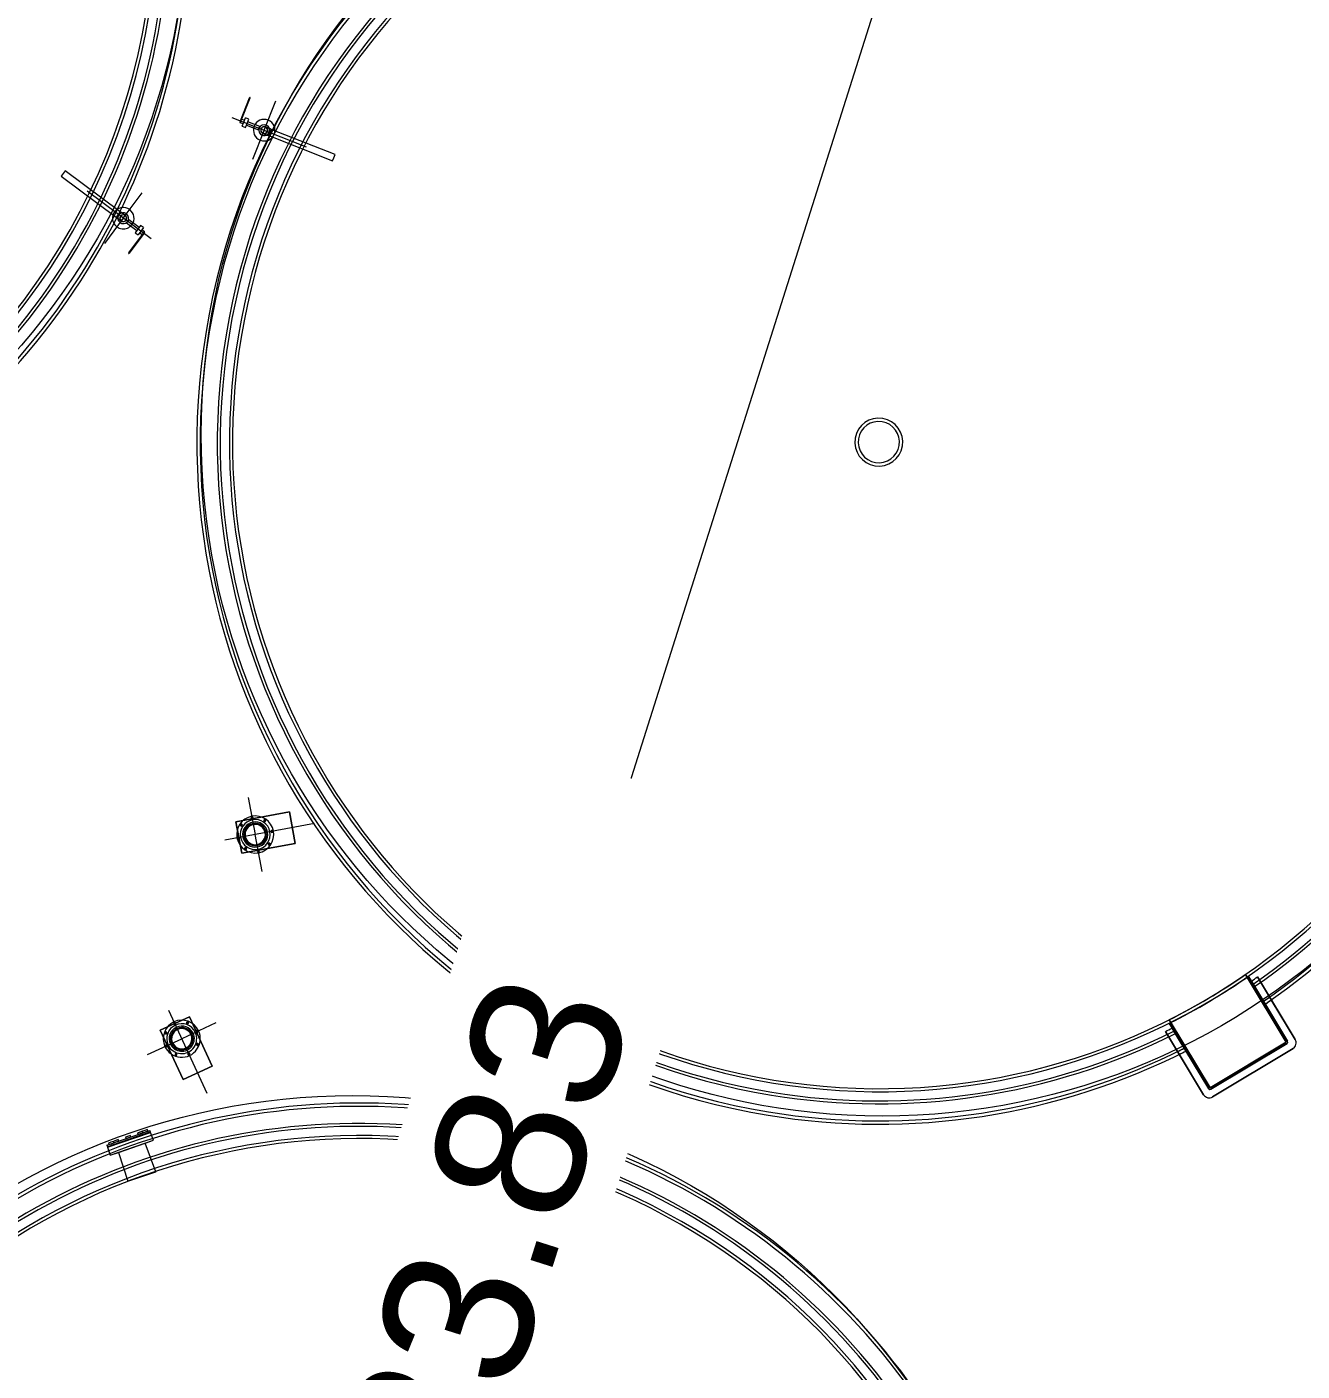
# Model space of a CAD drawing. Header units: metres. Extents: x -207 to 292, y -187 to 169.
# Drawn here: x -50.07 to -40.43, y -67.95 to -57.8 of the extents above; entities that cross this region are included whole.
import ezdxf

# ---------------------------------------------------------------- set-up
doc = ezdxf.new("R2010")
doc.units = ezdxf.units.M
for name, color, linetype, lineweight in [('C-TOPO-LABL', 7, 'Continuous', 9), ('C-TOPO-MAJR', 7, 'Continuous', 35), ('EQUIPOS PIS', 7, 'Continuous', 9), ('P-SANR-FIXT', 7, 'Continuous', 9)]:
    doc.layers.add(name, color=color, linetype=linetype, lineweight=lineweight)
doc.layers.add('PR10-ARQ-PL-001-Emplazamiento-C-1_dwg', color=7, linetype='Continuous', lineweight=9, true_color=0x767676)
doc.styles.add('Arial_2', font='arial.ttf', dxfattribs={"height": 1.125})

# ---------------------------------------------------------------- blocks, each defined once
blk = doc.blocks.new('M_Estanque-Terraza - M_Estanque-Terraza-2331352-PLANTA EMPLAZAMIENTO ACTUALIZADO')
at = {"layer": 'P-SANR-FIXT'}
for p, q in [((-4.04, -2.86), (-4.466, -3.222)), ((-4.466, -3.222), (-4.04, -2.86)), ((-4.04, -2.86), (-4.466, -3.222)), ((-4.466, -3.222), (-4.04, -2.86)), ((-4.415, -3.253), (-3.976, -2.879)), ((-4.415, -3.253), (-4.007, -2.906)), ((-4.007, -2.906), (-4.415, -3.253)), ((-4.415, -3.253), (-4.007, -2.906)), ((-4.007, -2.906), (-4.415, -3.253)), ((-3.95, -2.873), (-4.407, -3.262)), ((-4.407, -3.262), (-3.967, -2.887)), ((-4.04, -2.86), (-4.175, -2.975)), ((-4.175, -2.975), (-4.04, -2.86)), ((-4.044, -2.937), (-4.161, -3.037)), ((-3.974, -2.877), (-4.142, -3.021)), ((-4.142, -3.021), (-4.007, -2.906)), ((-4.007, -2.906), (-4.142, -3.021)), ((-4.142, -3.021), (-4.027, -2.922)), ((-4.194, -2.991), (-4.466, -3.222)), ((-4.466, -3.222), (-4.194, -2.991)), ((-4.161, -3.037), (-4.415, -3.253)), ((-4.161, -3.037), (-4.415, -3.253)), ((-4.415, -3.253), (-4.161, -3.037)), ((-4.471, -3.292), (-4.012, -3.832)), ((-4.012, -3.832), (-4.471, -3.292)), ((-4.471, -3.292), (-4.012, -3.832)), ((-4.012, -3.832), (-4.471, -3.292)), ((-4.471, -3.292), (-4.012, -3.832)), ((-4.012, -3.832), (-4.471, -3.292)), ((-3.981, -3.781), (-4.416, -3.27)), ((-4.416, -3.27), (-3.981, -3.781)), ((-3.981, -3.781), (-4.416, -3.27)), ((-4.416, -3.27), (-3.981, -3.781)), ((-4.416, -3.27), (-3.981, -3.781)), ((-3.981, -3.781), (-4.416, -3.27)), ((-4.416, -3.27), (-3.981, -3.781)), ((-3.981, -3.781), (-4.416, -3.27)), ((-3.972, -3.773), (-4.407, -3.262)), ((-4.407, -3.262), (-3.972, -3.773)), ((3.617, -3.281), (3.462, -3.441)), ((3.617, -3.281), (3.462, -3.441)), ((3.541, -3.362), (3.617, -3.281)), ((3.779, -3.443), (3.617, -3.281)), ((-3.972, -3.773), (-3.519, -3.388)), ((-3.536, -3.402), (-3.972, -3.773)), ((-3.529, -3.412), (-3.964, -3.783)), ((-3.56, -3.439), (-3.964, -3.783)), ((-3.964, -3.783), (-3.56, -3.439)), ((-3.56, -3.439), (-3.964, -3.783)), ((-3.964, -3.783), (-3.56, -3.439)), ((-3.695, -3.554), (-3.527, -3.411)), ((-3.695, -3.554), (-3.56, -3.439)), ((-3.56, -3.439), (-3.695, -3.554)), ((3.462, -3.441), (3.541, -3.362)), ((3.462, -3.441), (3.63, -3.597)), ((3.826, -3.397), (3.586, -3.645)), ((3.826, -3.397), (3.586, -3.645)), ((3.779, -3.443), (3.63, -3.597)), ((3.779, -3.443), (3.63, -3.597)), ((3.87, -3.441), (3.631, -3.688)), ((3.87, -3.441), (3.631, -3.688)), ((3.634, -3.691), (3.872, -3.444)), ((3.634, -3.691), (3.872, -3.444)), ((3.826, -3.397), (3.779, -3.443)), ((3.87, -3.441), (3.826, -3.397)), ((3.882, -3.453), (3.872, -3.444)), ((-3.941, -3.837), (-3.521, -3.479)), ((-3.521, -3.479), (-3.941, -3.837)), ((-3.941, -3.837), (-3.521, -3.479)), ((-3.521, -3.479), (-3.941, -3.837)), ((-3.714, -3.57), (-3.597, -3.47)), ((-3.58, -3.455), (-3.695, -3.554)), ((-3.656, -3.594), (-3.521, -3.479)), ((-3.521, -3.479), (-3.656, -3.594)), ((3.882, -3.453), (3.644, -3.699)), ((3.882, -3.453), (3.644, -3.699)), ((3.839, -3.497), (3.816, -3.521)), ((3.839, -3.497), (3.816, -3.521)), ((3.816, -3.521), (3.824, -3.529)), ((3.816, -3.521), (3.824, -3.529)), ((3.843, -3.492), (3.82, -3.517)), ((3.843, -3.492), (3.82, -3.517)), ((3.824, -3.529), (3.847, -3.504)), ((3.824, -3.529), (3.847, -3.504)), ((3.828, -3.525), (3.851, -3.5)), ((3.828, -3.525), (3.851, -3.5)), ((3.857, -3.478), (3.843, -3.492)), ((3.843, -3.492), (3.851, -3.5)), ((3.851, -3.5), (3.843, -3.492)), ((3.851, -3.5), (3.843, -3.492)), ((3.851, -3.5), (3.865, -3.486)), ((3.871, -3.464), (3.857, -3.478)), ((3.865, -3.486), (3.879, -3.471)), ((3.879, -3.471), (3.871, -3.464)), ((-3.964, -3.783), (-3.714, -3.57)), ((-3.714, -3.57), (-3.964, -3.783)), ((-3.964, -3.783), (-3.714, -3.57)), ((-3.941, -3.837), (-3.675, -3.61)), ((-3.675, -3.61), (-3.941, -3.837)), ((3.63, -3.597), (3.586, -3.645)), ((3.586, -3.645), (3.631, -3.688)), ((3.705, -3.635), (3.682, -3.66)), ((3.705, -3.635), (3.682, -3.66)), ((3.709, -3.631), (3.686, -3.656)), ((3.709, -3.631), (3.686, -3.656)), ((3.69, -3.668), (3.713, -3.643)), ((3.69, -3.668), (3.713, -3.643)), ((3.694, -3.663), (3.717, -3.639)), ((3.694, -3.663), (3.717, -3.639)), ((3.717, -3.639), (3.709, -3.631)), ((3.717, -3.639), (3.709, -3.631)), ((3.776, -3.562), (3.749, -3.591)), ((3.776, -3.562), (3.749, -3.591)), ((3.776, -3.562), (3.749, -3.591)), ((3.776, -3.562), (3.749, -3.591)), ((3.749, -3.591), (3.757, -3.598)), ((3.749, -3.591), (3.757, -3.598)), ((3.757, -3.598), (3.784, -3.569)), ((3.757, -3.598), (3.784, -3.569)), ((3.757, -3.598), (3.784, -3.569)), ((3.757, -3.598), (3.784, -3.569)), ((3.784, -3.569), (3.776, -3.562)), ((3.784, -3.569), (3.776, -3.562)), ((3.634, -3.691), (3.644, -3.699)), ((3.668, -3.674), (3.654, -3.689)), ((3.654, -3.689), (3.662, -3.696)), ((3.662, -3.696), (3.676, -3.682)), ((3.682, -3.66), (3.668, -3.674)), ((3.676, -3.682), (3.69, -3.668)), ((3.69, -3.668), (3.682, -3.66)), ((3.682, -3.66), (3.69, -3.668)), ((3.682, -3.66), (3.69, -3.668))]:
    blk.add_line(p, q, dxfattribs=at)
at = {"layer": 'P-SANR-FIXT', "flags": 128}
for points in [[(-3.976, -2.879), (-3.983, -2.885), (-3.991, -2.892), (-3.999, -2.898), (-4.006, -2.905), (-4.014, -2.911), (-4.021, -2.918), (-4.029, -2.924), (-4.037, -2.931), (-4.044, -2.937)], [(-4.027, -2.922), (-4.022, -2.918), (-4.016, -2.913), (-4.011, -2.909), (-4.006, -2.904), (-4.001, -2.9), (-3.995, -2.895), (-3.99, -2.891), (-3.985, -2.886), (-3.979, -2.882), (-3.974, -2.877)], [(-3.967, -2.887), (-3.962, -2.882), (-3.956, -2.878), (-3.95, -2.873)], [(-3.597, -3.47), (-3.59, -3.464), (-3.582, -3.457), (-3.574, -3.451), (-3.567, -3.444), (-3.559, -3.438), (-3.552, -3.431), (-3.544, -3.425), (-3.536, -3.418), (-3.529, -3.412)], [(-3.527, -3.411), (-3.533, -3.415), (-3.538, -3.42), (-3.543, -3.424), (-3.548, -3.429), (-3.554, -3.433), (-3.559, -3.438), (-3.564, -3.442), (-3.569, -3.446), (-3.575, -3.451), (-3.58, -3.455)], [(-3.519, -3.388), (-3.525, -3.392), (-3.53, -3.397), (-3.536, -3.402)]]:
    blk.add_lwpolyline(points, dxfattribs=at)
at = {"layer": 'P-SANR-FIXT'}
for centre, radius, start, end in [((0, 0), 5.152, 0, 180), ((0, 0), 5.152, 0, 180), ((0, 0), 5.127, 360, 180), ((0, 0), 5.127, 360, 180), ((0, 0), 4.998, 360, 180), ((0, 0), 4.976, 360, 180), ((0, 0), 4.906, 0, 180), ((0, 0), 4.883, 0, 180), ((0, 0), 0.181, 360, 180), ((0, 0), 0.181, 0, 180), ((0, 0), 0.156, 0, 180), ((0, 0), 0.156, 0, 180), ((0, 0), 5.152, 180, 216.1202), ((0, 0), 5.152, 180, 216.1202), ((0, 0), 5.127, 180, 216.0991), ((0, 0), 5.127, 180, 216.0991), ((0, 0), 4.998, 180, 215.9878), ((0, 0), 4.976, 180, 215.9675), ((0, 0), 4.906, 180, 0), ((0, 0), 4.883, 180, 0), ((0, 0), 5.152, 223.8638, 0), ((0, 0), 5.152, 223.8638, 0), ((0, 0), 5.127, 223.8805, 0), ((0, 0), 5.127, 223.8805, 0), ((0, 0), 4.998, 223.9693, 0), ((0, 0), 4.976, 223.9856, 360), ((0, 0), 0.181, 180, 360), ((0, 0), 0.181, 180, 0), ((0, 0), 0.156, 180, 0), ((0, 0), 0.156, 180, 0), ((0, 0), 4.95, 215.2893, 215.9444), ((0, 0), 4.95, 215.2893, 215.9444), ((0, 0), 4.95, 215.2893, 215.9444), ((0, 0), 4.95, 215.2893, 215.9444), ((0, 0), 4.95, 215.2893, 215.9444), ((0, 0), 4.95, 215.2893, 215.9444), ((0, 0), 4.908, 215.9062, 224.0344), ((0.035, 0.026), 4.95, 215.9127, 216.052), ((0, 0), 4.884, 216.0253, 223.911), ((0, 0), 5.152, 215.4908, 216.1202), ((0, 0), 5.152, 215.4908, 216.1202), ((0, 0), 5.127, 215.4667, 216.0991), ((0, 0), 5.127, 215.4667, 216.0991), ((-4.433, -3.26), 0.05, 130.4267, 220.4267), ((-4.433, -3.26), 0.05, 130.4267, 220.4267), ((-4.433, -3.26), 0.05, 130.4267, 220.4267), ((-4.433, -3.26), 0.05, 130.4267, 220.4267), ((-4.433, -3.26), 0.05, 130.4267, 220.4267), ((-4.433, -3.26), 0.05, 130.4267, 220.4267), ((-4.407, -3.262), 0.012, 130.4267, 220.4267), ((-4.407, -3.262), 0.012, 130.4267, 220.4267), ((-4.407, -3.262), 0.012, 130.4267, 220.4267), ((-4.407, -3.262), 0.012, 130.4267, 220.4267), ((-4.407, -3.262), 0.012, 130.4267, 220.4267), ((-4.407, -3.262), 0.012, 130.4267, 220.4267), ((-4.407, -3.262), 0.012, 130.4267, 220.4267), ((-4.407, -3.262), 0.012, 130.4267, 220.4267), ((0, 0), 4.95, 224.0039, 224.6583), ((0, 0), 4.95, 224.0039, 224.6583), ((0, 0), 4.95, 224.0039, 224.6583), ((0, 0), 4.95, 224.0039, 224.6583), ((0, 0), 4.95, 224.0039, 224.6583), ((0, 0), 4.95, 224.0039, 224.6583), ((0.035, 0.026), 4.95, 223.8331, 223.9723), ((0, 0), 5.152, 223.8638, 224.4924), ((0, 0), 5.152, 223.8638, 224.4924), ((0, 0), 5.127, 223.8805, 224.5122), ((0, 0), 5.127, 223.8805, 224.5122), ((-3.974, -3.799), 0.05, 220.4267, 310.4267), ((-3.974, -3.799), 0.05, 220.4267, 310.4267), ((-3.974, -3.799), 0.05, 220.4267, 310.4267), ((-3.974, -3.799), 0.05, 220.4267, 310.4267), ((-3.974, -3.799), 0.05, 220.4267, 310.4267), ((-3.974, -3.799), 0.05, 220.4267, 310.4267), ((-3.972, -3.773), 0.012, 220.4267, 310.4267), ((-3.972, -3.773), 0.012, 220.4267, 310.4267), ((-3.972, -3.773), 0.012, 220.4267, 310.4267), ((-3.972, -3.773), 0.012, 220.4267, 310.4267), ((-3.972, -3.773), 0.012, 220.4267, 310.4267), ((-3.972, -3.773), 0.012, 220.4267, 310.4267), ((-3.972, -3.773), 0.012, 220.4267, 310.4267), ((-3.972, -3.773), 0.012, 220.4267, 310.4267)]:
    blk.add_arc(centre, radius, start, end, dxfattribs=at)
for major_axis, ratio, start_param, end_param in [((-2.955, 3.944), 0.99567, 1.554548, 1.55699), ((-2.956, 3.945), 0.995671, 1.693392, 1.695831)]:
    blk.add_ellipse((0.001, 0.001), major_axis=major_axis, ratio=ratio, start_param=start_param, end_param=end_param, dxfattribs=at)
blk = doc.blocks.new('M_Tuberia Alimentación-02 - M_Tuberia Alimentación-02-2155587-PLANTA EMPLAZAMIENTO ACTUALIZADO')
at = {"layer": 'P-SANR-FIXT'}
for p, q in [((0, 0), (0, 0.239)), ((-0.19, 0.19), (-0.193, 0.19)), ((-0.193, 0.19), (-0.193, 0.186)), ((-0.193, 0.19), (-0.193, 0.183)), ((-0.193, 0), (-0.193, 0.186)), ((-0.193, 0.183), (-0.193, -0.006)), ((-0.193, 0.183), (-0.19, 0.183)), ((-0.19, 0.183), (-0.19, 0.19)), ((-0.19, 0.186), (-0.19, 0.19)), ((-0.19, 0.186), (-0.19, 0)), ((-0.19, -0.006), (-0.19, 0.183)), ((-0.193, 0), (-0.193, -0.014)), ((-0.193, 0), (-0.19, 0)), ((-0.165, 0.014), (-0.19, 0.014)), ((-0.19, 0.014), (-0.19, 0)), ((-0.19, -0.014), (-0.19, 0)), ((-0.19, 0), (-0.19, -0.014)), ((-0.138, 0.034), (-0.165, 0.034)), ((-0.165, 0), (-0.165, 0.034)), ((-0.165, 0), (-0.165, 0.014)), ((-0.165, -0.014), (-0.165, 0)), ((-0.165, -0.034), (-0.165, 0)), ((-0.138, 0), (-0.138, 0.034)), ((-0.041, 0.014), (-0.138, 0.014)), ((-0.138, 0), (-0.138, 0.014)), ((-0.138, -0.034), (-0.138, 0)), ((-0.138, -0.014), (-0.138, 0)), ((-0.041, 0), (-0.041, 0.014)), ((-0.041, -0.014), (-0.041, 0)), ((0.047, 0.026), (0.042, 0.026)), ((0.047, 0), (0.047, 0.026)), ((0.566, 0.025), (0.047, 0.025)), ((0.047, 0), (0.047, 0.025)), ((0.047, -0.026), (0.047, 0)), ((0.566, 0), (0.566, 0.025)), ((-0.262, 0), (0.341, 0)), ((-0.193, -0.006), (-0.19, -0.006)), ((-0.193, -0.014), (-0.19, -0.014)), ((-0.19, -0.014), (-0.165, -0.014)), ((-0.165, -0.034), (-0.138, -0.034)), ((-0.138, -0.014), (-0.041, -0.014)), ((0, 0), (0, -0.239)), ((0.042, -0.026), (0.047, -0.026)), ((0.047, -0.025), (0.047, 0)), ((0.047, -0.025), (0.566, -0.025)), ((0.566, -0.025), (0.566, 0))]:
    blk.add_line(p, q, dxfattribs=at)
at = {"layer": 'P-SANR-FIXT', "flags": 128}
for points in [[(0.042, 0.026), (0.04, 0.026), (0.039, 0.026), (0.037, 0.026), (0.035, 0.026), (0.034, 0.026), (0.032, 0.026), (0.03, 0.026), (0.029, 0.026), (0.027, 0.026), (0.026, 0.026), (0.024, 0.026), (0.023, 0.026), (0.021, 0.026), (0.02, 0.026), (0.018, 0.026), (0.017, 0.026), (0.016, 0.026), (0.014, 0.026), (0.013, 0.026), (0.012, 0.026), (0.011, 0.026), (0.01, 0.026), (0.009, 0.026), (0.008, 0.026), (0.007, 0.026), (0.006, 0.026), (0.005, 0.026), (0.004, 0.026), (0.004, 0.026), (0.003, 0.026), (0.002, 0.026), (0.002, 0.026), (0.001, 0.026), (0.001, 0.026), (0.001, 0.026), (0, 0.026), (0, 0.026), (0, 0.026), (0, 0.026)], [(0, -0.026), (0, -0.026), (0, -0.026), (0, -0.026), (0.001, -0.026), (0.001, -0.026), (0.001, -0.026), (0.002, -0.026), (0.002, -0.026), (0.003, -0.026), (0.003, -0.026), (0.004, -0.026), (0.005, -0.026), (0.006, -0.026), (0.006, -0.026), (0.007, -0.026), (0.008, -0.026), (0.009, -0.026), (0.01, -0.026), (0.012, -0.026), (0.013, -0.026), (0.014, -0.026), (0.015, -0.026), (0.017, -0.026), (0.018, -0.026), (0.019, -0.026), (0.021, -0.026), (0.022, -0.026), (0.024, -0.026), (0.025, -0.026), (0.027, -0.026), (0.028, -0.026), (0.03, -0.026), (0.032, -0.026), (0.033, -0.026), (0.035, -0.026), (0.037, -0.026), (0.038, -0.026), (0.04, -0.026), (0.042, -0.026), (0.042, -0.026)]]:
    blk.add_lwpolyline(points, dxfattribs=at)
at = {"layer": 'P-SANR-FIXT'}
for radius, start, end in [(0.0814, 360, 180), (0.0814, 360, 180), (0.0814, 360, 180), (0.0814, 360, 180), (0.0814, 180, 360), (0.0814, 180, 360), (0.0814, 180, 360), (0.0814, 180, 360), (0.0411, 0, 180), (0.0411, 360, 180), (0.0411, 360, 180), (0.0411, 360, 180), (0.0411, 360, 180), (0.0411, 360, 180), (0.0411, 180, 0), (0.0411, 180, 360), (0.0411, 180, 360), (0.0411, 180, 360), (0.0411, 180, 360), (0.0411, 180, 360), (0.0264, 0, 180), (0.0264, 180, 0), (0.025, 0, 180), (0.025, 360, 180), (0.025, 180, 0), (0.025, 180, 360)]:
    blk.add_arc((0, 0), radius, start, end, dxfattribs=at)
blk = doc.blocks.new('M_Conexión Tubería 01 - M_Conexión Tubería 01-2148525-PLANTA EMPLAZAMIENTO ACTUALIZADO')
at = {"layer": 'P-SANR-FIXT'}
for p, q in [((0, 0.456), (0, -0.234)), ((-0.121, 0.285), (-0.122, -0.125)), ((-0.122, -0.125), (-0.121, 0.285)), ((-0.121, 0.285), (-0.122, -0.125)), ((-0.122, -0.125), (-0.121, 0.285)), ((0.121, 0.284), (-0.121, 0.285)), ((-0.121, 0.285), (0.121, 0.284)), ((0.121, 0.284), (-0.121, 0.285)), ((-0.121, 0.285), (0.121, 0.284)), ((0.12, -0.126), (0.121, 0.284)), ((0.121, 0.284), (0.12, -0.126)), ((0.12, -0.126), (0.121, 0.284)), ((0.121, 0.284), (0.12, -0.126)), ((-0.285, 0), (0, 0)), ((0.285, 0), (0, 0)), ((-0.122, -0.125), (0.12, -0.126)), ((0.12, -0.126), (-0.122, -0.125)), ((-0.122, -0.125), (0.12, -0.126)), ((0.12, -0.126), (-0.122, -0.125))]:
    blk.add_line(p, q, dxfattribs=at)
for centre, radius, start, end in [((0, 0), 0.14, 0, 180), ((0, 0), 0.14, 0, 180), ((0, 0), 0.14, 0, 180), ((0, 0), 0.14, 0, 180), ((0, 0), 0.14, 0, 180), ((0, 0), 0.14, 0, 180), ((0, 0), 0.113, 0, 180), ((0, 0), 0.113, 0, 180), ((0, 0.127), 0.008, 0, 180), ((0, 0.127), 0.008, 0, 180), ((0, 0.127), 0.008, 0, 180), ((0, 0.127), 0.008, 0, 180), ((0, 0.127), 0.008, 180, 360), ((0, 0.127), 0.008, 180, 0), ((0, 0.127), 0.008, 180, 0), ((0, 0.127), 0.008, 180, 0), ((0, 0.127), 0.005, 0, 180), ((0, 0.127), 0.005, 0, 180), ((0, 0.127), 0.005, 0, 180), ((0, 0.127), 0.005, 0, 180), ((0, 0.127), 0.005, 0, 180), ((0, 0.127), 0.005, 0, 180), ((0, 0.127), 0.005, 180, 0), ((0, 0.127), 0.005, 180, 0), ((0, 0.127), 0.005, 180, 0), ((0, 0.127), 0.005, 180, 0), ((0, 0.127), 0.005, 180, 360), ((0, 0.127), 0.005, 180, 0), ((0, 0), 0.14, 180, 0), ((0, 0), 0.14, 180, 0), ((0, 0), 0.14, 180, 0), ((0, 0), 0.14, 180, 0), ((0, 0), 0.14, 180, 0), ((0, 0), 0.14, 180, 0), ((-0.127, 0), 0.008, 90, 270), ((-0.127, 0), 0.008, 90, 270), ((-0.127, 0), 0.008, 90, 270), ((-0.127, 0), 0.008, 90, 270), ((-0.127, 0), 0.005, 90, 270), ((-0.127, 0), 0.005, 90, 270), ((-0.127, 0), 0.008, 270, 90), ((-0.127, 0), 0.008, 270, 90), ((-0.127, 0), 0.008, 270, 90), ((-0.127, 0), 0.008, 270, 90), ((-0.127, 0), 0.005, 270, 90), ((-0.127, 0), 0.005, 270, 90), ((0, 0), 0.113, 180, 0), ((0, 0), 0.113, 180, 0), ((-0.09, 0.09), 0.008, 45, 225), ((-0.09, 0.09), 0.008, 45, 225), ((-0.09, 0.09), 0.008, 45, 225), ((-0.09, 0.09), 0.008, 45, 225), ((-0.09, 0.09), 0.008, 225, 45), ((-0.09, 0.09), 0.008, 225, 45), ((-0.09, 0.09), 0.008, 225, 45), ((-0.09, 0.09), 0.008, 225, 45), ((-0.09, 0.09), 0.005, 45, 225), ((-0.09, 0.09), 0.005, 45, 225), ((0, 0), 0.0951, 0, 180), ((0, 0), 0.0951, 0, 180), ((0, 0), 0.0951, 180, 0), ((0, 0), 0.0951, 180, 0), ((-0.09, 0.09), 0.005, 225, 45), ((-0.09, 0.09), 0.005, 225, 45), ((0, 0), 0.0851, 360, 180), ((0, 0), 0.0851, 360, 180), ((0, 0), 0.0851, 0, 180), ((0, 0), 0.0851, 0, 180), ((0, 0), 0.0851, 0, 180), ((0, 0), 0.0851, 0, 180), ((0, 0), 0.0851, 180, 360), ((0, 0), 0.0851, 180, 360), ((0, 0), 0.0851, 180, 360), ((0, 0), 0.0851, 180, 360), ((0, 0), 0.0851, 180, 0), ((0, 0), 0.0851, 180, 360), ((0, 0), 0.0816, 360, 180), ((0, 0), 0.0816, 0, 180), ((0, 0), 0.0816, 180, 360), ((0, 0), 0.0816, 180, 0), ((0, 0), 0.0766, 0, 180), ((0, 0), 0.0766, 360, 180), ((0, 0), 0.0766, 0, 180), ((0, 0), 0.0766, 360, 180), ((0, 0), 0.0766, 0, 180), ((0, 0), 0.0766, 360, 180), ((0, 0), 0.0766, 360, 180), ((0, 0), 0.0766, 0, 180), ((0, 0), 0.0766, 180, 360), ((0, 0), 0.0766, 180, 360), ((0, 0), 0.0766, 180, 360), ((0, 0), 0.0766, 180, 360), ((0, 0), 0.0766, 180, 360), ((0, 0), 0.0766, 180, 360), ((0, 0), 0.0766, 180, 360), ((0, 0), 0.0766, 180, 360), ((0.09, 0.09), 0.008, 135, 315), ((0.09, 0.09), 0.008, 135, 315), ((0.09, 0.09), 0.008, 135, 315), ((0.09, 0.09), 0.008, 135, 315), ((0.09, 0.09), 0.008, 315, 135), ((0.09, 0.09), 0.008, 315, 135), ((0.09, 0.09), 0.008, 315, 135), ((0.09, 0.09), 0.008, 315, 135), ((0.09, 0.09), 0.005, 135, 315), ((0.09, 0.09), 0.005, 135, 315), ((0.09, 0.09), 0.005, 315, 135), ((0.09, 0.09), 0.005, 315, 135), ((0.127, 0), 0.008, 90, 270), ((0.127, 0), 0.008, 90, 270), ((0.127, 0), 0.008, 90, 270), ((0.127, 0), 0.008, 90, 270), ((0.127, 0), 0.005, 90, 270), ((0.127, 0), 0.005, 90, 270), ((0.127, 0), 0.008, 270, 90), ((0.127, 0), 0.008, 270, 90), ((0.127, 0), 0.008, 270, 90), ((0.127, 0), 0.008, 270, 90), ((0.127, 0), 0.005, 270, 90), ((0.127, 0), 0.005, 270, 90), ((-0.09, -0.09), 0.008, 135, 315), ((-0.09, -0.09), 0.008, 135, 315), ((-0.09, -0.09), 0.008, 135, 315), ((-0.09, -0.09), 0.008, 135, 315), ((-0.09, -0.09), 0.008, 315, 135), ((-0.09, -0.09), 0.008, 315, 135), ((-0.09, -0.09), 0.008, 315, 135), ((-0.09, -0.09), 0.008, 315, 135), ((-0.09, -0.09), 0.005, 135, 315), ((-0.09, -0.09), 0.005, 135, 315), ((-0.09, -0.09), 0.005, 315, 135), ((-0.09, -0.09), 0.005, 315, 135), ((0.09, -0.09), 0.008, 45, 225), ((0.09, -0.09), 0.008, 45, 225), ((0.09, -0.09), 0.008, 45, 225), ((0.09, -0.09), 0.008, 45, 225), ((0.09, -0.09), 0.008, 225, 45), ((0.09, -0.09), 0.008, 225, 45), ((0.09, -0.09), 0.008, 225, 45), ((0.09, -0.09), 0.008, 225, 45), ((0.09, -0.09), 0.005, 45, 225), ((0.09, -0.09), 0.005, 45, 225), ((0.09, -0.09), 0.005, 225, 45), ((0.09, -0.09), 0.005, 225, 45), ((0, -0.127), 0.008, 360, 180), ((0, -0.127), 0.008, 0, 180), ((0, -0.127), 0.008, 360, 180), ((0, -0.127), 0.008, 0, 180), ((0, -0.127), 0.008, 180, 360), ((0, -0.127), 0.008, 180, 360), ((0, -0.127), 0.008, 180, 360), ((0, -0.127), 0.008, 180, 360), ((0, -0.127), 0.005, 360, 180), ((0, -0.127), 0.005, 0, 180), ((0, -0.127), 0.005, 180, 360), ((0, -0.127), 0.005, 180, 360)]:
    blk.add_arc(centre, radius, start, end, dxfattribs=at)
blk = doc.blocks.new('YADRAN_LASQUEMAS_ARQ_MO_002_TERRAZAS_rvt-1-PLANTA EMPLAZAMIENTO ACTUALIZADO')
at = {"layer": 'P-SANR-FIXT', "lineweight": 9}
for name, p, rotation in [('M_Estanque-Terraza - M_Estanque-Terraza-2331352-PLANTA EMPLAZAMIENTO ACTUALIZADO', (-53.989, -56.919), 73.44705275205663), ('M_Estanque-Terraza - M_Estanque-Terraza-2331352-PLANTA EMPLAZAMIENTO ACTUALIZADO', (-43.631, -60.932), 80.65932383355273), ('M_Tuberia Alimentación-02 - M_Tuberia Alimentación-02-2155587-PLANTA EMPLAZAMIENTO ACTUALIZADO', (-48.275, -58.576), 338.4099999999991), ('M_Tuberia Alimentación-02 - M_Tuberia Alimentación-02-2155587-PLANTA EMPLAZAMIENTO ACTUALIZADO', (-49.34, -59.241), 143.4099999999979), ('M_Conexión Tubería 01 - M_Conexión Tubería 01-2148525-PLANTA EMPLAZAMIENTO ACTUALIZADO', (-48.343, -63.896), 280.5924839873556), ('M_Estanque-Terraza - M_Estanque-Terraza-2331352-PLANTA EMPLAZAMIENTO ACTUALIZADO', (-47.559, -71.076), 153.1560048976134), ('M_Conexión Tubería 01 - M_Conexión Tubería 01-2148525-PLANTA EMPLAZAMIENTO ACTUALIZADO', (-48.898, -65.438), 204.9999999999999)]:
    blk.add_blockref(name, p, dxfattribs=dict(at, rotation=rotation))
blk = doc.blocks.new('PR10-ARQ-PL-001-Emplazamiento-C-1_dwg-674643-PLANTA EMPLAZAMIENTO ACTUALIZADO')
at = {"layer": 'C-TOPO-MAJR', "color": 1, "lineweight": 9, "true_color": 0xff0000, "flags": 128}
blk.add_lwpolyline([(-29.944, -80.155), (-45.425, -80.016), (-46.807, -80.382), (-46.816, -80.379), (-47.065, -80.271), (-47.325, -80.158), (-47.699, -79.996), (-49.702, -78.431), (-50.049, -78.482), (-50.027, -78.428), (-49.967, -78.231), (-49.956, -78.118), (-49.847, -77.84), (-49.021, -74.589), (-43.518, -57.201), (-42.173, -52.815), (-40.869, -49.677), (-39.578, -46.82), (-33.023, -25.185)], dxfattribs=at)
at = {"layer": 'EQUIPOS PIS'}
for centre in [(-54.001, -56.831), (-43.604, -60.875), (-47.607, -71.015)]:
    blk.add_circle(centre, 5.147, dxfattribs=at)
at = {"layer": 'C-TOPO-LABL', "insert": (-47.864, -69.044), "char_height": 1.125, "width": 5.2338, "attachment_point": 1, "rotation": 72.4382, "line_spacing_factor": 0.941778, "style": 'Arial_2'}
blk.add_mtext(' 23.83', dxfattribs=at)

msp = doc.modelspace()

# ---------------------------------------------------------------- linework, layer by layer
at = {"layer": 'C-TOPO-MAJR', "color": 1, "lineweight": 9, "true_color": 0xff0000, "flags": 128}
msp.add_lwpolyline([(-49.967, -78.231), (-49.956, -78.118), (-49.847, -77.84), (-49.021, -74.589), (-43.518, -57.201), (-42.173, -52.815), (-40.869, -49.677), (-39.578, -46.82), (-33.023, -25.185)], dxfattribs=at)

# ---------------------------------------------------------------- block references
at = {"lineweight": 5}
msp.add_blockref('YADRAN_LASQUEMAS_ARQ_MO_002_TERRAZAS_rvt-1-PLANTA EMPLAZAMIENTO ACTUALIZADO', (0, 0), dxfattribs=at)
at = {"layer": 'PR10-ARQ-PL-001-Emplazamiento-C-1_dwg', "color": 7}
msp.add_blockref('PR10-ARQ-PL-001-Emplazamiento-C-1_dwg-674643-PLANTA EMPLAZAMIENTO ACTUALIZADO', (0, 0), dxfattribs=at)

# ---------------------------------------------------------------- next in the draw order: texts
at = {"layer": 'C-TOPO-LABL', "insert": (-47.871, -69.042), "char_height": 1.125, "width": 5.74249, "attachment_point": 1, "rotation": 72.4382, "line_spacing_factor": 0.941778, "style": 'Arial_2', "bg_fill": 3, "box_fill_scale": 1.25, "bg_fill_color": 256, "bg_fill_true_color": 13158600, "bg_fill_transparency": 0}
msp.add_mtext(' 23.83 ', dxfattribs=at)

doc.saveas('drawing.dxf')
